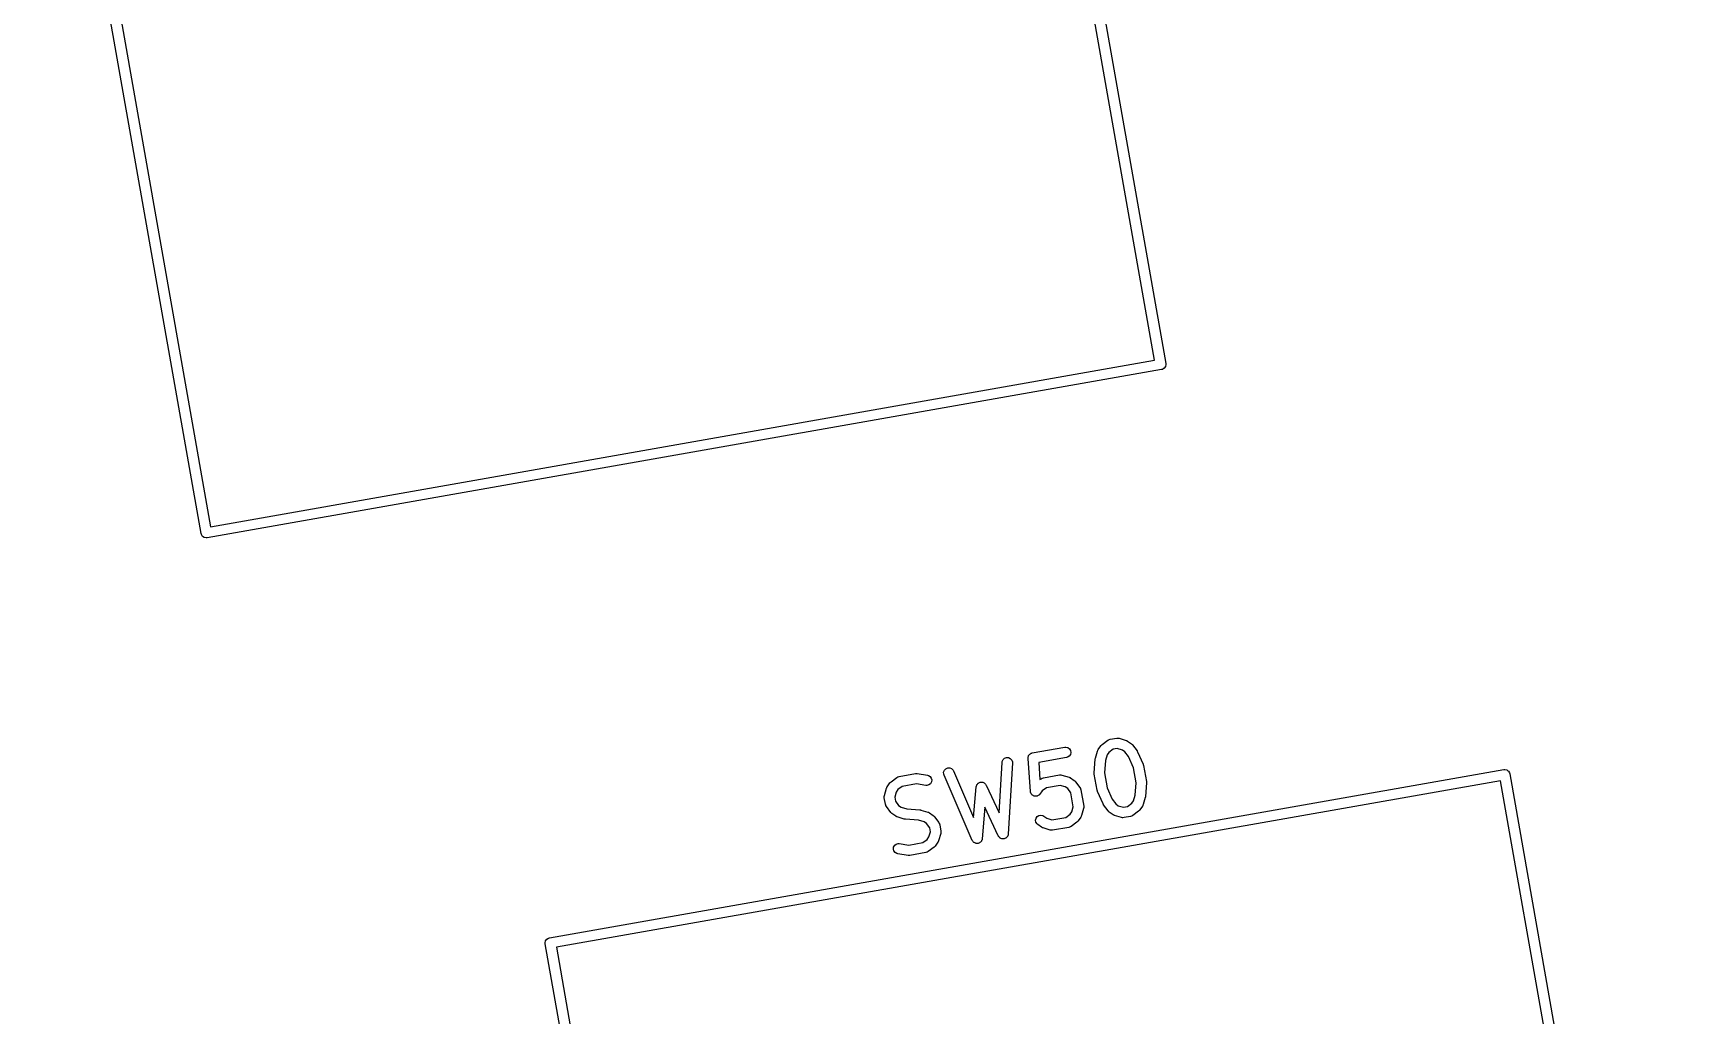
# Model space of a CAD drawing. Extents: x 2.7 to 14.1, y -9.5 to -1.1.
# Drawn here: x 10.369 to 11.305, y -7.565 to -7.006 of the extents above; entities that cross this region are included whole.
import ezdxf

# ---------------------------------------------------------------- set-up
doc = ezdxf.new("R2010")
doc.units = 0
doc.header["$MEASUREMENT"] = 0
doc.layers.add('BLACK', color=7, linetype='CONTINUOUS')

msp = doc.modelspace()

# ---------------------------------------------------------------- linework, layer by layer
at = {"layer": 'BLACK', "linetype": 'CONTINUOUS'}
for p, q in [((10.91746, -6.6514), (11.01317, -7.1942)), ((11.00684, -7.19232), (10.91216, -6.65533)), ((10.46455, -7.29094), (10.36884, -6.74813)), ((10.37517, -6.75002), (10.46985, -7.28701)), ((10.46985, -7.28701), (11.00684, -7.19232)), ((11.01322, -7.19478), (11.01297, -7.19591)), ((11.01317, -7.1942), (11.01322, -7.19478)), ((11.01322, -7.19478), (11.01322, -7.19478)), ((11.01078, -7.19763), (10.46797, -7.29334)), ((11.01133, -7.19747), (11.01078, -7.19763)), ((11.01231, -7.19685), (11.01133, -7.19747)), ((11.01297, -7.19591), (11.01231, -7.19685)), ((10.4647, -7.2915), (10.46455, -7.29094)), ((10.46532, -7.29247), (10.4647, -7.2915)), ((10.46627, -7.29313), (10.46532, -7.29247)), ((10.46739, -7.29338), (10.46627, -7.29313)), ((10.46797, -7.29334), (10.46739, -7.29338)), ((10.46739, -7.29338), (10.46739, -7.29338)), ((10.97692, -7.41093), (10.98029, -7.40843)), ((10.98029, -7.40843), (10.98079, -7.40813)), ((10.98079, -7.40813), (10.98089, -7.40811)), ((10.98089, -7.40811), (10.98098, -7.40805)), ((10.98098, -7.40805), (10.98154, -7.40789)), ((10.98154, -7.40789), (10.98523, -7.40724)), ((10.98523, -7.40724), (10.98581, -7.4072)), ((10.98581, -7.4072), (10.98591, -7.40722)), ((10.98591, -7.40722), (10.98602, -7.40721)), ((10.98602, -7.40721), (10.98659, -7.40732)), ((10.98659, -7.40732), (10.9906, -7.40852)), ((10.9906, -7.40852), (10.99087, -7.40863)), ((10.99087, -7.40863), (10.99095, -7.40864)), ((10.99095, -7.40864), (10.99104, -7.4087)), ((10.99104, -7.4087), (10.99114, -7.40874)), ((10.99114, -7.40874), (10.9912, -7.40878)), ((10.9912, -7.40878), (10.99146, -7.40893)), ((10.99146, -7.40893), (10.99363, -7.41045)), ((10.99363, -7.41045), (10.99385, -7.41064)), ((10.99385, -7.41064), (10.99392, -7.41068)), ((10.99392, -7.41068), (10.99399, -7.41076)), ((10.99399, -7.41076), (10.99407, -7.41083)), ((10.92011, -7.42047), (10.92062, -7.41944)), ((10.92062, -7.41944), (10.92148, -7.41867)), ((10.92148, -7.41867), (10.92257, -7.4183)), ((10.92257, -7.4183), (10.92372, -7.41836)), ((10.92372, -7.41836), (10.92475, -7.41887)), ((10.92475, -7.41887), (10.92552, -7.41973)), ((10.92552, -7.41973), (10.92589, -7.42082)), ((10.93479, -7.41855), (10.9348, -7.41848)), ((10.9348, -7.41862), (10.93479, -7.41855)), ((10.9348, -7.41848), (10.93481, -7.41826)), ((10.9348, -7.41884), (10.9348, -7.41862)), ((10.9362, -7.43763), (10.9348, -7.41884)), ((10.93481, -7.41826), (10.93494, -7.41785)), ((10.93494, -7.41785), (10.93504, -7.41743)), ((10.93504, -7.41743), (10.93512, -7.4173)), ((10.93512, -7.4173), (10.93517, -7.41716)), ((10.93517, -7.41716), (10.93545, -7.41684)), ((10.93545, -7.41684), (10.9357, -7.41648)), ((10.9357, -7.41648), (10.93582, -7.4164)), ((10.93582, -7.4164), (10.93592, -7.41629)), ((10.93592, -7.41629), (10.93631, -7.4161)), ((10.93631, -7.4161), (10.93667, -7.41586)), ((10.93667, -7.41586), (10.93688, -7.4158)), ((10.93688, -7.4158), (10.93695, -7.41577)), ((10.93695, -7.41577), (10.93702, -7.41577)), ((10.93702, -7.41577), (10.93723, -7.41571)), ((10.93723, -7.41571), (10.95569, -7.41245)), ((10.95672, -7.41827), (10.94088, -7.42106)), ((10.95569, -7.41245), (10.95627, -7.41241)), ((10.95627, -7.41241), (10.95739, -7.41266)), ((10.95727, -7.41811), (10.95672, -7.41827)), ((10.95824, -7.41749), (10.95727, -7.41811)), ((10.95739, -7.41266), (10.95834, -7.41332)), ((10.95891, -7.41655), (10.95824, -7.41749)), ((10.95834, -7.41332), (10.95895, -7.41429)), ((10.95915, -7.41542), (10.95891, -7.41655)), ((10.95895, -7.41429), (10.95915, -7.41542)), ((10.97248, -7.42699), (10.97302, -7.41928)), ((10.97302, -7.41928), (10.97303, -7.41924)), ((10.97303, -7.41922), (10.97308, -7.41896)), ((10.97303, -7.41924), (10.97303, -7.41922)), ((10.97308, -7.41896), (10.97312, -7.41871)), ((10.97312, -7.41871), (10.97313, -7.41869)), ((10.97313, -7.41869), (10.97314, -7.41865)), ((10.97314, -7.41865), (10.97433, -7.41463)), ((10.97433, -7.41463), (10.97444, -7.41436)), ((10.97444, -7.41436), (10.97446, -7.41428)), ((10.97446, -7.41428), (10.97451, -7.41419)), ((10.97451, -7.41419), (10.97455, -7.41409)), ((10.97455, -7.41409), (10.9746, -7.41403)), ((10.9746, -7.41403), (10.97474, -7.41378)), ((10.97474, -7.41378), (10.97626, -7.41161)), ((10.97626, -7.41161), (10.97646, -7.41138)), ((10.97646, -7.41138), (10.9765, -7.41132)), ((10.9765, -7.41132), (10.97657, -7.41125)), ((10.97657, -7.41125), (10.97664, -7.41117)), ((10.97664, -7.41117), (10.97671, -7.41113)), ((10.97671, -7.41113), (10.97692, -7.41093)), ((10.97889, -7.42002), (10.97839, -7.42705)), ((10.97986, -7.41677), (10.97889, -7.42002)), ((10.98083, -7.41539), (10.97986, -7.41677)), ((10.98325, -7.41359), (10.98083, -7.41539)), ((10.98557, -7.41318), (10.98325, -7.41359)), ((10.98846, -7.41404), (10.98557, -7.41318)), ((10.98985, -7.41501), (10.98846, -7.41404)), ((10.99187, -7.41773), (10.98985, -7.41501)), ((10.99473, -7.42416), (10.99187, -7.41773)), ((10.99407, -7.41083), (10.99411, -7.41089)), ((10.99411, -7.41089), (10.9943, -7.41111)), ((10.9943, -7.41111), (10.9968, -7.41448)), ((10.9968, -7.41448), (10.99683, -7.41451)), ((10.99683, -7.41451), (10.99684, -7.41453)), ((10.99684, -7.41453), (10.99697, -7.41475)), ((10.99697, -7.41475), (10.9971, -7.41497)), ((10.9971, -7.41497), (10.9971, -7.41499)), ((10.9971, -7.41499), (10.99713, -7.41503)), ((10.99713, -7.41503), (11.00028, -7.42209)), ((10.6626, -7.52087), (11.20541, -7.42516)), ((10.86028, -7.42959), (10.86078, -7.42929)), ((10.86078, -7.42929), (10.86088, -7.42927)), ((10.86088, -7.42927), (10.86097, -7.42921)), ((10.86097, -7.42921), (10.86153, -7.42906)), ((10.86153, -7.42906), (10.87076, -7.42743)), ((10.87076, -7.42743), (10.87105, -7.42741)), ((10.87105, -7.42741), (10.87113, -7.42739)), ((10.87113, -7.42739), (10.87123, -7.42739)), ((10.87123, -7.42739), (10.87134, -7.42738)), ((10.87134, -7.42738), (10.87141, -7.4274)), ((10.87141, -7.4274), (10.87171, -7.42741)), ((10.87171, -7.42741), (10.87757, -7.42828)), ((10.87757, -7.42828), (10.87813, -7.42843)), ((10.87813, -7.42843), (10.87912, -7.42902)), ((10.87912, -7.42902), (10.87981, -7.42994)), ((10.88683, -7.42655), (10.88726, -7.42548)), ((10.88685, -7.4277), (10.88683, -7.42655)), ((10.88703, -7.42825), (10.88685, -7.4277)), ((10.90309, -7.4654), (10.88703, -7.42825)), ((10.88726, -7.42548), (10.88806, -7.42465)), ((10.88806, -7.42465), (10.88912, -7.42419)), ((10.88912, -7.42419), (10.89027, -7.42418)), ((10.89027, -7.42418), (10.89134, -7.4246)), ((10.89134, -7.4246), (10.89217, -7.4254)), ((10.89217, -7.4254), (10.89245, -7.42591)), ((10.89245, -7.42591), (10.90387, -7.45231)), ((10.91832, -7.44976), (10.92002, -7.42105)), ((10.92002, -7.42105), (10.92011, -7.42047)), ((10.92592, -7.42139), (10.92352, -7.46179)), ((10.92589, -7.42082), (10.92592, -7.42139)), ((10.94088, -7.42106), (10.94162, -7.43085)), ((10.94352, -7.42983), (10.95276, -7.4282)), ((10.95276, -7.4282), (10.95333, -7.42816)), ((10.95333, -7.42816), (10.95344, -7.42818)), ((10.95344, -7.42818), (10.95354, -7.42817)), ((10.95354, -7.42817), (10.95411, -7.42828)), ((10.95411, -7.42828), (10.95813, -7.42947)), ((10.95813, -7.42947), (10.9584, -7.42958)), ((10.97247, -7.42714), (10.97248, -7.42709)), ((10.97249, -7.42735), (10.97247, -7.42714)), ((10.97248, -7.42709), (10.97248, -7.42699)), ((10.97249, -7.42757), (10.97249, -7.42735)), ((10.97251, -7.42761), (10.97249, -7.42757)), ((10.97252, -7.42771), (10.97251, -7.42761)), ((10.97414, -7.43694), (10.97252, -7.42771)), ((10.97839, -7.42705), (10.9799, -7.43556)), ((10.99624, -7.43268), (10.99473, -7.42416)), ((11.00028, -7.42209), (11.00031, -7.42219)), ((11.00031, -7.42219), (11.00033, -7.42222)), ((11.00033, -7.42222), (11.00039, -7.42243)), ((11.00039, -7.42243), (11.00046, -7.42264)), ((11.00046, -7.42264), (11.00046, -7.42268)), ((11.00046, -7.42268), (11.00049, -7.42278)), ((11.00049, -7.42278), (11.00211, -7.43201)), ((11.20541, -7.42516), (11.20599, -7.42511)), ((11.20599, -7.42511), (11.20599, -7.42511)), ((11.20599, -7.42511), (11.20599, -7.42511)), ((11.20599, -7.42511), (11.20711, -7.42536)), ((11.20711, -7.42536), (11.20776, -7.42582)), ((11.20776, -7.42582), (11.20805, -7.42602)), ((11.20805, -7.42602), (11.20867, -7.42699)), ((11.20867, -7.42699), (11.20883, -7.42755)), ((11.20883, -7.42755), (11.30454, -7.97036)), ((11.20353, -7.43148), (10.66654, -7.52617)), ((10.85313, -7.43981), (10.85432, -7.43579)), ((10.85432, -7.43579), (10.85443, -7.43552)), ((10.85443, -7.43552), (10.85445, -7.43544)), ((10.85445, -7.43544), (10.8545, -7.43535)), ((10.8545, -7.43535), (10.85454, -7.43525)), ((10.85454, -7.43525), (10.85459, -7.43519)), ((10.85459, -7.43519), (10.85474, -7.43494)), ((10.85474, -7.43494), (10.85626, -7.43277)), ((10.85626, -7.43277), (10.85645, -7.43254)), ((10.85645, -7.43254), (10.85649, -7.43248)), ((10.85649, -7.43248), (10.85657, -7.43241)), ((10.85657, -7.43241), (10.85663, -7.43233)), ((10.85663, -7.43233), (10.8567, -7.43229)), ((10.8567, -7.43229), (10.85692, -7.43209)), ((10.85692, -7.43209), (10.86028, -7.42959)), ((10.85985, -7.43793), (10.85899, -7.44082)), ((10.86082, -7.43655), (10.85985, -7.43793)), ((10.86324, -7.43475), (10.86082, -7.43655)), ((10.87131, -7.43333), (10.86324, -7.43475)), ((10.8767, -7.43413), (10.87131, -7.43333)), ((10.87728, -7.43415), (10.8767, -7.43413)), ((10.8784, -7.43387), (10.87728, -7.43415)), ((10.87933, -7.43319), (10.8784, -7.43387)), ((10.87992, -7.4322), (10.87933, -7.43319)), ((10.87981, -7.42994), (10.88009, -7.43106)), ((10.88009, -7.43106), (10.87992, -7.4322)), ((10.90387, -7.45231), (10.90536, -7.43497)), ((10.90536, -7.43497), (10.90539, -7.43483)), ((10.90539, -7.43478), (10.90542, -7.4347)), ((10.90539, -7.43483), (10.90539, -7.43478)), ((10.90542, -7.4347), (10.90547, -7.4344)), ((10.90547, -7.4344), (10.90565, -7.43406)), ((10.90565, -7.43406), (10.90578, -7.43369)), ((10.90578, -7.43369), (10.90591, -7.43355)), ((10.90591, -7.43355), (10.906, -7.43338)), ((10.906, -7.43338), (10.9063, -7.43313)), ((10.9063, -7.43313), (10.90656, -7.43284)), ((10.90656, -7.43284), (10.90674, -7.43276)), ((10.90674, -7.43276), (10.90688, -7.43264)), ((10.90688, -7.43264), (10.90725, -7.43252)), ((10.90725, -7.43252), (10.90761, -7.43236)), ((10.90761, -7.43236), (10.9078, -7.43235)), ((10.9078, -7.43235), (10.90798, -7.43229)), ((10.90798, -7.43229), (10.90837, -7.43233)), ((10.90837, -7.43233), (10.90876, -7.43231)), ((10.90876, -7.43231), (10.90894, -7.43238)), ((10.90894, -7.43238), (10.90913, -7.43239)), ((10.90913, -7.43239), (10.90947, -7.43257)), ((10.90947, -7.43257), (10.90984, -7.43271)), ((10.90984, -7.43271), (10.90998, -7.43283)), ((10.90998, -7.43283), (10.91015, -7.43292)), ((10.91015, -7.43292), (10.9104, -7.43322)), ((10.9104, -7.43322), (10.91069, -7.43348)), ((10.91069, -7.43348), (10.91084, -7.43374)), ((10.91084, -7.43374), (10.91089, -7.4338)), ((10.91089, -7.4338), (10.91091, -7.43386)), ((10.91091, -7.43386), (10.91098, -7.43398)), ((10.91098, -7.43398), (10.91832, -7.44976)), ((10.9363, -7.4382), (10.9362, -7.43763)), ((10.93637, -7.43833), (10.9363, -7.4382)), ((10.9364, -7.43847), (10.93637, -7.43833)), ((10.93663, -7.43884), (10.9364, -7.43847)), ((10.93682, -7.43922), (10.93663, -7.43884)), ((10.94281, -7.43732), (10.94157, -7.4391)), ((10.94162, -7.43085), (10.94228, -7.43036)), ((10.94228, -7.43036), (10.94277, -7.43007)), ((10.94277, -7.43007), (10.94288, -7.43004)), ((10.94524, -7.43552), (10.94281, -7.43732)), ((10.94288, -7.43004), (10.94297, -7.42998)), ((10.94297, -7.42998), (10.94352, -7.42983)), ((10.95309, -7.43414), (10.94524, -7.43552)), ((10.95599, -7.435), (10.95309, -7.43414)), ((10.95737, -7.43597), (10.95599, -7.435)), ((10.95917, -7.43839), (10.95737, -7.43597)), ((10.9584, -7.42958), (10.95848, -7.4296)), ((10.95848, -7.4296), (10.95857, -7.42965)), ((10.95857, -7.42965), (10.95866, -7.42969)), ((10.95866, -7.42969), (10.95872, -7.42974)), ((10.95872, -7.42974), (10.95898, -7.42988)), ((10.95898, -7.42988), (10.96115, -7.4314)), ((10.96055, -7.44625), (10.95917, -7.43839)), ((10.96115, -7.4314), (10.96137, -7.4316)), ((10.96137, -7.4316), (10.96144, -7.43164)), ((10.96144, -7.43164), (10.96151, -7.43171)), ((10.96151, -7.43171), (10.96159, -7.43178)), ((10.96159, -7.43178), (10.96163, -7.43185)), ((10.96163, -7.43185), (10.96183, -7.43206)), ((10.96183, -7.43206), (10.96433, -7.43543)), ((10.96433, -7.43543), (10.96462, -7.43593)), ((10.96462, -7.43593), (10.96465, -7.43603)), ((10.96465, -7.43603), (10.96471, -7.43612)), ((10.96471, -7.43612), (10.96486, -7.43668)), ((10.96486, -7.43668), (10.96649, -7.44591)), ((10.97417, -7.43704), (10.97414, -7.43694)), ((10.97417, -7.43709), (10.97417, -7.43704)), ((10.97424, -7.43729), (10.97417, -7.43709)), ((10.9743, -7.4375), (10.97424, -7.43729)), ((10.97432, -7.43754), (10.9743, -7.4375)), ((10.97435, -7.43763), (10.97432, -7.43754)), ((10.9775, -7.44469), (10.97435, -7.43763)), ((10.9799, -7.43556), (10.98276, -7.44199)), ((10.99574, -7.43971), (10.99624, -7.43268)), ((11.00215, -7.43273), (11.00161, -7.44044)), ((11.00211, -7.43201), (11.00212, -7.43211)), ((11.00212, -7.43211), (11.00214, -7.43215)), ((11.00214, -7.43215), (11.00214, -7.43237)), ((11.00214, -7.43237), (11.00216, -7.43259)), ((11.00216, -7.43259), (11.00215, -7.43263)), ((11.00215, -7.43263), (11.00215, -7.43273)), ((11.29821, -7.96848), (11.20353, -7.43148)), ((10.85301, -7.44059), (10.85303, -7.44048)), ((10.85305, -7.44116), (10.85301, -7.44059)), ((10.85302, -7.44038), (10.85313, -7.43981)), ((10.85303, -7.44048), (10.85302, -7.44038)), ((10.8537, -7.44486), (10.85305, -7.44116)), ((10.85386, -7.44541), (10.8537, -7.44486)), ((10.85392, -7.4455), (10.85386, -7.44541)), ((10.85394, -7.44561), (10.85392, -7.4455)), ((10.85424, -7.4461), (10.85394, -7.44561)), ((10.85674, -7.44947), (10.85424, -7.4461)), ((10.85899, -7.44082), (10.8594, -7.44314)), ((10.8594, -7.44314), (10.86119, -7.44557)), ((10.86119, -7.44557), (10.86258, -7.44654)), ((10.86258, -7.44654), (10.86583, -7.4475)), ((10.86583, -7.4475), (10.87322, -7.44802)), ((10.87322, -7.44802), (10.87326, -7.44803)), ((10.87326, -7.44803), (10.87328, -7.44803)), ((10.87328, -7.44803), (10.87353, -7.44808)), ((10.87353, -7.44808), (10.87379, -7.44812)), ((10.87379, -7.44812), (10.87381, -7.44813)), ((10.87381, -7.44813), (10.87385, -7.44814)), ((10.87385, -7.44814), (10.87787, -7.44934)), ((10.9103, -7.44651), (10.90875, -7.46448)), ((10.9179, -7.46286), (10.9103, -7.44651)), ((10.93694, -7.43932), (10.93682, -7.43922)), ((10.93702, -7.43945), (10.93694, -7.43932)), ((10.93737, -7.43969), (10.93702, -7.43945)), ((10.9377, -7.43998), (10.93737, -7.43969)), ((10.93784, -7.44002), (10.9377, -7.43998)), ((10.93796, -7.44011), (10.93784, -7.44002)), ((10.93838, -7.4402), (10.93796, -7.44011)), ((10.93879, -7.44034), (10.93838, -7.4402)), ((10.93894, -7.44032), (10.93879, -7.44034)), ((10.93908, -7.44036), (10.93894, -7.44032)), ((10.93951, -7.44028), (10.93908, -7.44036)), ((10.93994, -7.44025), (10.93951, -7.44028)), ((10.94007, -7.44018), (10.93994, -7.44025)), ((10.94022, -7.44016), (10.94007, -7.44018)), ((10.94058, -7.43992), (10.94022, -7.44016)), ((10.94097, -7.43973), (10.94058, -7.43992)), ((10.94107, -7.43962), (10.94097, -7.43973)), ((10.94119, -7.43954), (10.94107, -7.43962)), ((10.94157, -7.4391), (10.94119, -7.43954)), ((10.95969, -7.44914), (10.96055, -7.44625)), ((10.96641, -7.44726), (10.96522, -7.45128)), ((10.96652, -7.4467), (10.96641, -7.44726)), ((10.96649, -7.44591), (10.96654, -7.44649)), ((10.96654, -7.44649), (10.96651, -7.44659)), ((10.96651, -7.44659), (10.96652, -7.4467)), ((10.97753, -7.44473), (10.9775, -7.44469)), ((10.97753, -7.44475), (10.97753, -7.44473)), ((10.97766, -7.44497), (10.97753, -7.44475)), ((10.97779, -7.4452), (10.97766, -7.44497)), ((10.97781, -7.44521), (10.97779, -7.4452)), ((10.97783, -7.44525), (10.97781, -7.44521)), ((10.98033, -7.44862), (10.97783, -7.44525)), ((10.98276, -7.44199), (10.98478, -7.44471)), ((10.98478, -7.44471), (10.98617, -7.44569)), ((10.98617, -7.44569), (10.98906, -7.44655)), ((10.98906, -7.44655), (10.99138, -7.44614)), ((10.99138, -7.44614), (10.9938, -7.44434)), ((10.9938, -7.44434), (10.99477, -7.44295)), ((10.99477, -7.44295), (10.99574, -7.43971)), ((10.99837, -7.44812), (10.99817, -7.44834)), ((10.99989, -7.44595), (10.99837, -7.44812)), ((11.00003, -7.44569), (10.99989, -7.44595)), ((11.00008, -7.44563), (11.00003, -7.44569)), ((11.00012, -7.44554), (11.00008, -7.44563)), ((11.00017, -7.44544), (11.00012, -7.44554)), ((11.00019, -7.44537), (11.00017, -7.44544)), ((11.0003, -7.4451), (11.00019, -7.44537)), ((11.00149, -7.44108), (11.0003, -7.4451)), ((11.0015, -7.44103), (11.00149, -7.44108)), ((11.00151, -7.44101), (11.0015, -7.44103)), ((11.00155, -7.44076), (11.00151, -7.44101)), ((11.0016, -7.44051), (11.00155, -7.44076)), ((11.00161, -7.44044), (11.0016, -7.44049)), ((11.0016, -7.44049), (11.0016, -7.44051)), ((10.85693, -7.44969), (10.85674, -7.44947)), ((10.85697, -7.44975), (10.85693, -7.44969)), ((10.85705, -7.44982), (10.85697, -7.44975)), ((10.85712, -7.4499), (10.85705, -7.44982)), ((10.85719, -7.44994), (10.85712, -7.4499)), ((10.85741, -7.45013), (10.85719, -7.44994)), ((10.85959, -7.45165), (10.85741, -7.45013)), ((10.85984, -7.45179), (10.85959, -7.45165)), ((10.8599, -7.45184), (10.85984, -7.45179)), ((10.86, -7.45188), (10.8599, -7.45184)), ((10.86009, -7.45193), (10.86, -7.45188)), ((10.86017, -7.45195), (10.86009, -7.45193)), ((10.86044, -7.45206), (10.86017, -7.45195)), ((10.86446, -7.45326), (10.86044, -7.45206)), ((10.8645, -7.45326), (10.86446, -7.45326)), ((10.86452, -7.45327), (10.8645, -7.45326)), ((10.86477, -7.45332), (10.86452, -7.45327)), ((10.86502, -7.45337), (10.86477, -7.45332)), ((10.86505, -7.45336), (10.86502, -7.45337)), ((10.86509, -7.45337), (10.86505, -7.45336)), ((10.87248, -7.45389), (10.86509, -7.45337)), ((10.87573, -7.45486), (10.87248, -7.45389)), ((10.87711, -7.45583), (10.87573, -7.45486)), ((10.87891, -7.45825), (10.87711, -7.45583)), ((10.87787, -7.44934), (10.87814, -7.44945)), ((10.87814, -7.44945), (10.87822, -7.44946)), ((10.87822, -7.44946), (10.87831, -7.44951)), ((10.87831, -7.44951), (10.8784, -7.44955)), ((10.8784, -7.44955), (10.87846, -7.4496)), ((10.87846, -7.4496), (10.87872, -7.44975)), ((10.87872, -7.44975), (10.88089, -7.45127)), ((10.88089, -7.45127), (10.88111, -7.45146)), ((10.88111, -7.45146), (10.88118, -7.4515)), ((10.88118, -7.4515), (10.88125, -7.45158)), ((10.88125, -7.45158), (10.88133, -7.45164)), ((10.88133, -7.45164), (10.88137, -7.45171)), ((10.88137, -7.45171), (10.88157, -7.45193)), ((10.88157, -7.45193), (10.88407, -7.45529)), ((10.88407, -7.45529), (10.88436, -7.45579)), ((10.88436, -7.45579), (10.88439, -7.45589)), ((10.88439, -7.45589), (10.88445, -7.45598)), ((10.88445, -7.45598), (10.8846, -7.45654)), ((10.8846, -7.45654), (10.88525, -7.46023)), ((10.93913, -7.45396), (10.93938, -7.45283)), ((10.93933, -7.45509), (10.93913, -7.45396)), ((10.93995, -7.45606), (10.93933, -7.45509)), ((10.93938, -7.45283), (10.94004, -7.45189)), ((10.94039, -7.45644), (10.93995, -7.45606)), ((10.94004, -7.45189), (10.94101, -7.45127)), ((10.94256, -7.45796), (10.94039, -7.45644)), ((10.94101, -7.45127), (10.94214, -7.45107)), ((10.94214, -7.45107), (10.94327, -7.45132)), ((10.94327, -7.45132), (10.94377, -7.4516)), ((10.94377, -7.4516), (10.94555, -7.45285)), ((10.94555, -7.45285), (10.94844, -7.45371)), ((10.94844, -7.45371), (10.9563, -7.45232)), ((10.9563, -7.45232), (10.95872, -7.45053)), ((10.95872, -7.45053), (10.95969, -7.44914)), ((10.95926, -7.45748), (10.95876, -7.45778)), ((10.96263, -7.45498), (10.95926, -7.45748)), ((10.96284, -7.45479), (10.96263, -7.45498)), ((10.96291, -7.45474), (10.96284, -7.45479)), ((10.96298, -7.45466), (10.96291, -7.45474)), ((10.96306, -7.45459), (10.96298, -7.45466)), ((10.9631, -7.45453), (10.96306, -7.45459)), ((10.96329, -7.45431), (10.9631, -7.45453)), ((10.96481, -7.45213), (10.96329, -7.45431)), ((10.96495, -7.45188), (10.96481, -7.45213)), ((10.965, -7.45182), (10.96495, -7.45188)), ((10.96504, -7.45172), (10.965, -7.45182)), ((10.96509, -7.45163), (10.96504, -7.45172)), ((10.96511, -7.45155), (10.96509, -7.45163)), ((10.96522, -7.45128), (10.96511, -7.45155)), ((10.98052, -7.44883), (10.98033, -7.44862)), ((10.98056, -7.4489), (10.98052, -7.44883)), ((10.98064, -7.44897), (10.98056, -7.4489)), ((10.98071, -7.44905), (10.98064, -7.44897)), ((10.98078, -7.44909), (10.98071, -7.44905)), ((10.981, -7.44928), (10.98078, -7.44909)), ((10.98318, -7.4508), (10.981, -7.44928)), ((10.98343, -7.45094), (10.98318, -7.4508)), ((10.98349, -7.45099), (10.98343, -7.45094)), ((10.98359, -7.45103), (10.98349, -7.45099)), ((10.98368, -7.45108), (10.98359, -7.45103)), ((10.98376, -7.4511), (10.98368, -7.45108)), ((10.98403, -7.45121), (10.98376, -7.4511)), ((10.98805, -7.4524), (10.98403, -7.45121)), ((10.98861, -7.45251), (10.98805, -7.4524)), ((10.98872, -7.4525), (10.98861, -7.45251)), ((10.98882, -7.45253), (10.98872, -7.4525)), ((10.9894, -7.45248), (10.98882, -7.45253)), ((10.99309, -7.45183), (10.9894, -7.45248)), ((10.99365, -7.45168), (10.99309, -7.45183)), ((10.99374, -7.45162), (10.99365, -7.45168)), ((10.99384, -7.45159), (10.99374, -7.45162)), ((10.99434, -7.4513), (10.99384, -7.45159)), ((10.99771, -7.4488), (10.99434, -7.4513)), ((10.99792, -7.4486), (10.99771, -7.4488)), ((10.99799, -7.44856), (10.99792, -7.4486)), ((10.99806, -7.44848), (10.99799, -7.44856)), ((10.99813, -7.44841), (10.99806, -7.44848)), ((10.99817, -7.44834), (10.99813, -7.44841)), ((10.86699, -7.46807), (10.87506, -7.46665)), ((10.87506, -7.46665), (10.87749, -7.46485)), ((10.87749, -7.46485), (10.87846, -7.46346)), ((10.87846, -7.46346), (10.87932, -7.46057)), ((10.87932, -7.46057), (10.87891, -7.45825)), ((10.88357, -7.46646), (10.88205, -7.46863)), ((10.88371, -7.4662), (10.88357, -7.46646)), ((10.88376, -7.46614), (10.88371, -7.4662)), ((10.8838, -7.46604), (10.88376, -7.46614)), ((10.88385, -7.46595), (10.8838, -7.46604)), ((10.88387, -7.46588), (10.88385, -7.46595)), ((10.88398, -7.46561), (10.88387, -7.46588)), ((10.88518, -7.46159), (10.88398, -7.46561)), ((10.88529, -7.46102), (10.88518, -7.46159)), ((10.88525, -7.46023), (10.8853, -7.46081)), ((10.8853, -7.46081), (10.88528, -7.46091)), ((10.88528, -7.46091), (10.88529, -7.46102)), ((10.9032, -7.46558), (10.90309, -7.4654)), ((10.90322, -7.46565), (10.9032, -7.46558)), ((10.90327, -7.4657), (10.90322, -7.46565)), ((10.90338, -7.4659), (10.90327, -7.4657)), ((10.90368, -7.4662), (10.90338, -7.4659)), ((10.90396, -7.46653), (10.90368, -7.4662)), ((10.90409, -7.4666), (10.90396, -7.46653)), ((10.9042, -7.4667), (10.90409, -7.4666)), ((10.9046, -7.46686), (10.9042, -7.4667)), ((10.90498, -7.46706), (10.9046, -7.46686)), ((10.90723, -7.46681), (10.90682, -7.46694)), ((10.90734, -7.46671), (10.90723, -7.46681)), ((10.90748, -7.46665), (10.90734, -7.46671)), ((10.90778, -7.46635), (10.90748, -7.46665)), ((10.90811, -7.46607), (10.90778, -7.46635)), ((10.90818, -7.46594), (10.90811, -7.46607)), ((10.90828, -7.46583), (10.90818, -7.46594)), ((10.90844, -7.46543), (10.90828, -7.46583)), ((10.90864, -7.46505), (10.90844, -7.46543)), ((10.90868, -7.46482), (10.90864, -7.46505)), ((10.90871, -7.46476), (10.90868, -7.46482)), ((10.90875, -7.46448), (10.90871, -7.46468)), ((10.90871, -7.46468), (10.90871, -7.46476)), ((10.918, -7.46304), (10.9179, -7.46286)), ((10.91803, -7.46311), (10.918, -7.46304)), ((10.91808, -7.46317), (10.91803, -7.46311)), ((10.91819, -7.46336), (10.91808, -7.46317)), ((10.91851, -7.46365), (10.91819, -7.46336)), ((10.91879, -7.46397), (10.91851, -7.46365)), ((10.91893, -7.46404), (10.91879, -7.46397)), ((10.91904, -7.46414), (10.91893, -7.46404)), ((10.91944, -7.46429), (10.91904, -7.46414)), ((10.91983, -7.46448), (10.91944, -7.46429)), ((10.91998, -7.46449), (10.91983, -7.46448)), ((10.92012, -7.46454), (10.91998, -7.46449)), ((10.92055, -7.46452), (10.92012, -7.46454)), ((10.92098, -7.46455), (10.92055, -7.46452)), ((10.92112, -7.4645), (10.92098, -7.46455)), ((10.92127, -7.46449), (10.92112, -7.4645)), ((10.92166, -7.46431), (10.92127, -7.46449)), ((10.92207, -7.46417), (10.92166, -7.46431)), ((10.92218, -7.46407), (10.92207, -7.46417)), ((10.92232, -7.464), (10.92218, -7.46407)), ((10.92261, -7.46369), (10.92232, -7.464)), ((10.92293, -7.4634), (10.92261, -7.46369)), ((10.92299, -7.46327), (10.92293, -7.4634)), ((10.9231, -7.46315), (10.92299, -7.46327)), ((10.92324, -7.46275), (10.9231, -7.46315)), ((10.92343, -7.46237), (10.92324, -7.46275)), ((10.92347, -7.46214), (10.92343, -7.46237)), ((10.92349, -7.46207), (10.92347, -7.46214)), ((10.92352, -7.46179), (10.92349, -7.462)), ((10.92349, -7.462), (10.92349, -7.46207)), ((10.94281, -7.4581), (10.94256, -7.45796)), ((10.94287, -7.45815), (10.94281, -7.4581)), ((10.94297, -7.45819), (10.94287, -7.45815)), ((10.94306, -7.45824), (10.94297, -7.45819)), ((10.94314, -7.45826), (10.94306, -7.45824)), ((10.94341, -7.45837), (10.94314, -7.45826)), ((10.94743, -7.45957), (10.94341, -7.45837)), ((10.948, -7.45968), (10.94743, -7.45957)), ((10.9481, -7.45967), (10.948, -7.45968)), ((10.9482, -7.45969), (10.9481, -7.45967)), ((10.94878, -7.45964), (10.9482, -7.45969)), ((10.95801, -7.45802), (10.94878, -7.45964)), ((10.95857, -7.45786), (10.95801, -7.45802)), ((10.95866, -7.4578), (10.95857, -7.45786)), ((10.95876, -7.45778), (10.95866, -7.4578)), ((10.85822, -7.47034), (10.85839, -7.4692)), ((10.8585, -7.47145), (10.85822, -7.47034)), ((10.85839, -7.4692), (10.85898, -7.46821)), ((10.85919, -7.47238), (10.8585, -7.47145)), ((10.85898, -7.46821), (10.85991, -7.46752)), ((10.86017, -7.47297), (10.85919, -7.47238)), ((10.85991, -7.46752), (10.86102, -7.46724)), ((10.86074, -7.47311), (10.86017, -7.47297)), ((10.8666, -7.47398), (10.86074, -7.47311)), ((10.86102, -7.46724), (10.8616, -7.46727)), ((10.8616, -7.46727), (10.86699, -7.46807)), ((10.86689, -7.474), (10.8666, -7.47398)), ((10.86697, -7.47401), (10.86689, -7.474)), ((10.86707, -7.474), (10.86697, -7.47401)), ((10.86718, -7.47401), (10.86707, -7.474)), ((10.86725, -7.47399), (10.86718, -7.47401)), ((10.86755, -7.47397), (10.86725, -7.47399)), ((10.87678, -7.47234), (10.86755, -7.47397)), ((10.87733, -7.47219), (10.87678, -7.47234)), ((10.87742, -7.47213), (10.87733, -7.47219)), ((10.87753, -7.4721), (10.87742, -7.47213)), ((10.87802, -7.4718), (10.87753, -7.4721)), ((10.88139, -7.46931), (10.87802, -7.4718)), ((10.88161, -7.46911), (10.88139, -7.46931)), ((10.88167, -7.46907), (10.88161, -7.46911)), ((10.88174, -7.46899), (10.88167, -7.46907)), ((10.88182, -7.46892), (10.88174, -7.46899)), ((10.88186, -7.46885), (10.88182, -7.46892)), ((10.88205, -7.46863), (10.88186, -7.46885)), ((10.90513, -7.46707), (10.90498, -7.46706)), ((10.90527, -7.46713), (10.90513, -7.46707)), ((10.9057, -7.46712), (10.90527, -7.46713)), ((10.90613, -7.46716), (10.9057, -7.46712)), ((10.90627, -7.46711), (10.90613, -7.46716)), ((10.90643, -7.46711), (10.90627, -7.46711)), ((10.90682, -7.46694), (10.90643, -7.46711)), ((10.66016, -7.52371), (10.66041, -7.52259)), ((10.66041, -7.52259), (10.66107, -7.52164)), ((10.66107, -7.52164), (10.66204, -7.52102)), ((10.66204, -7.52102), (10.6626, -7.52087)), ((10.66021, -7.52429), (10.66016, -7.52371)), ((10.75592, -8.0671), (10.66021, -7.52429)), ((10.66654, -7.52617), (10.76122, -8.06316))]:
    msp.add_line(p, q, dxfattribs=at)

doc.saveas('drawing.dxf')
